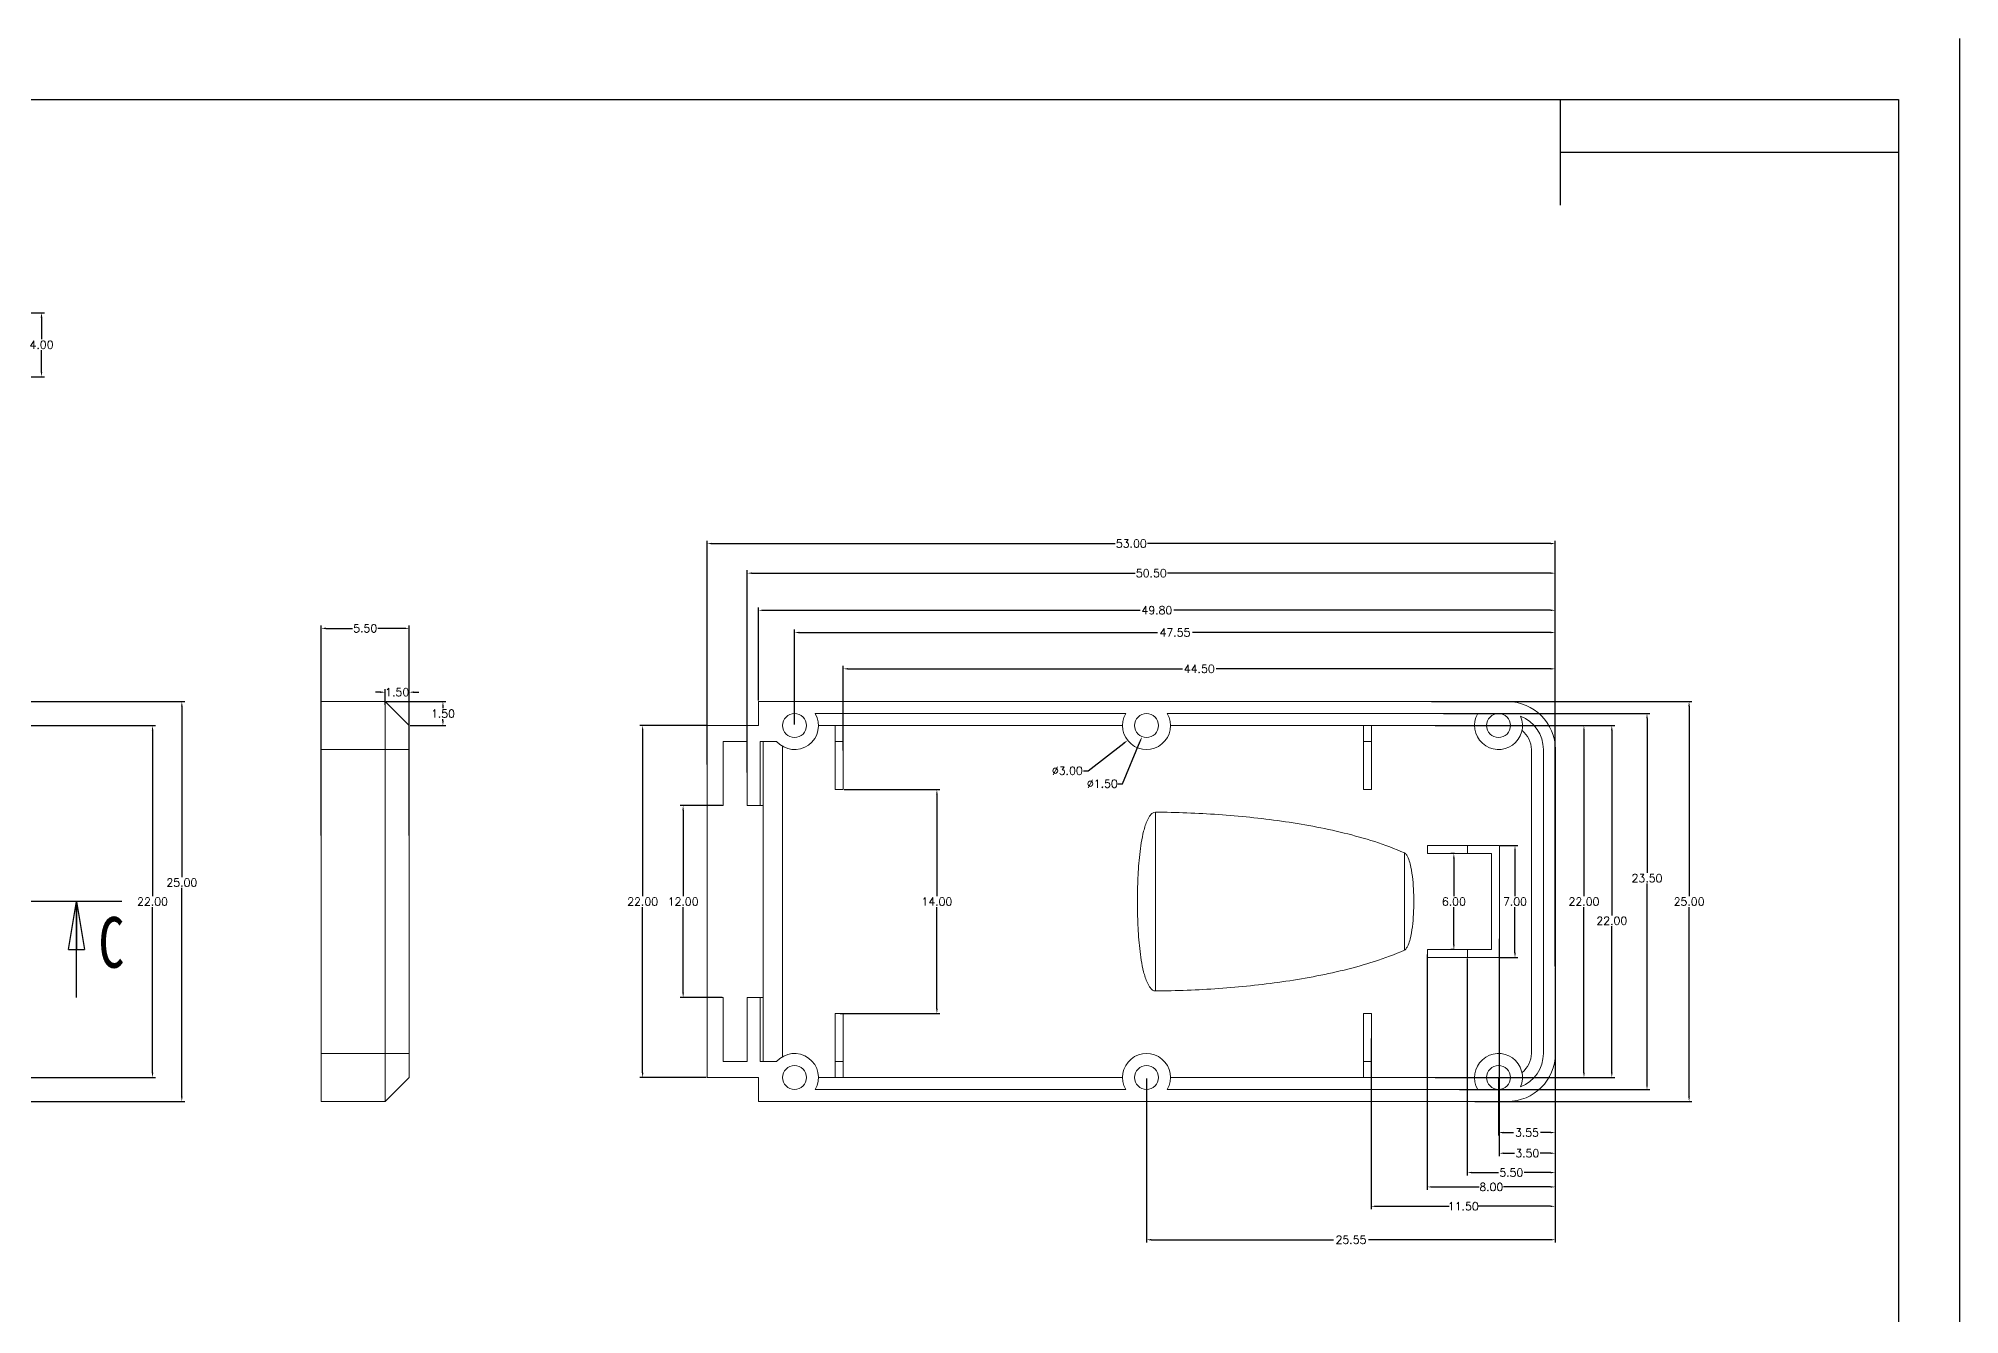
# Model space of a CAD drawing. Header units: inches. Extents: x 1962 to 2664, y 573 to 733.
# Drawn here: x 2324.1 to 2444.2, y 653.2 to 733 of the extents above; entities that cross this region are included whole.
import ezdxf

# ---------------------------------------------------------------- set-up
doc = ezdxf.new("R2010")
doc.units = ezdxf.units.IN
doc.styles.add('SLDTEXTSTYLE0', font='TXT', dxfattribs={"width": 0.75})
doc.styles.get("Standard").update_dxf_attribs({"font": 'txt', "bigfont": 'gbcbig.shx'})
doc.dimstyles.new('1', dxfattribs={"dimtxt": 0.5, "dimasz": 0.3, "dimexe": 0.18, "dimexo": 0.0625, "dimgap": 0.09, "dimtad": 0, "dimtih": 1, "dimtoh": 1, "dimzin": 0, "dimdsep": 46, "dimtxsty": 'Standard', "dimcen": 0, "dimadec": 0, "dimazin": 2, "dimtfac": 1, "dimtofl": 0, "dimtmove": 0, "dimatfit": 3, "dimfxl": 1, "dimtolj": 1, "dimtzin": 0, "dimarcsym": 0})

# ---------------------------------------------------------------- blocks, each defined once
blk = doc.blocks.new('_CLOSED')
at = {"color": 0, "linetype": 'ByBlock', "lineweight": -2}
for p, q in [((-1, 0.166667), (0, 0)), ((-1, 0.166667), (-1, -0.166667)), ((0, 0), (-1, -0.166667)), ((0, 0), (-1, 0))]:
    blk.add_line(p, q, dxfattribs=at)
blk = doc.blocks.new('*D156')
at = {"color": 0, "lineweight": -2}
for p, q in [((2323.03, 689.99), (2331.43, 689.99)), ((2331.25, 689.69), (2331.25, 679.33)), ((2331.25, 668.29), (2331.25, 678.65)), ((2321.43, 667.99), (2331.43, 667.99))]:
    blk.add_line(p, q, dxfattribs=at)
at = {"color": 0}
for points in [[(2331.2, 689.69), (2331.3, 689.69), (2331.25, 689.99)], [(2331.2, 668.29), (2331.3, 668.29), (2331.25, 667.99)]]:
    blk.add_solid(points, dxfattribs=at)
at = {"layer": 'Defpoints', "color": 0}
for p in [(2322.97, 689.99), (2331.25, 689.99), (2321.37, 667.99)]:
    blk.add_point(p, dxfattribs=at)
at = {"color": 0, "insert": (2331.25, 678.99), "char_height": 0.5, "attachment_point": 5}
blk.add_mtext('\\A1;22.00', dxfattribs=at)
blk = doc.blocks.new('*D157')
at = {"color": 0, "lineweight": -2}
for p, q in [((2317.99, 691.49), (2333.26, 691.49)), ((2333.08, 691.19), (2333.08, 680.52)), ((2333.08, 666.79), (2333.08, 679.84)), ((2317.99, 666.49), (2333.26, 666.49))]:
    blk.add_line(p, q, dxfattribs=at)
at = {"color": 0}
for points in [[(2333.03, 691.19), (2333.13, 691.19), (2333.08, 691.49)], [(2333.03, 666.79), (2333.13, 666.79), (2333.08, 666.49)]]:
    blk.add_solid(points, dxfattribs=at)
at = {"layer": 'Defpoints', "color": 0}
for p in [(2317.93, 691.49), (2333.08, 691.49), (2317.93, 666.49)]:
    blk.add_point(p, dxfattribs=at)
at = {"color": 0, "insert": (2333.08, 680.18), "char_height": 0.5, "attachment_point": 5}
blk.add_mtext('\\A1;25.00', dxfattribs=at)
blk = doc.blocks.new('*D162')
at = {"color": 0, "lineweight": -2}
for p, q in [((2341.79, 683.13), (2341.79, 696.25)), ((2342.09, 696.07), (2343.74, 696.07)), ((2346.99, 696.07), (2345.34, 696.07)), ((2347.29, 683.13), (2347.29, 696.25))]:
    blk.add_line(p, q, dxfattribs=at)
at = {"color": 0}
for points in [[(2342.09, 696.12), (2342.09, 696.02), (2341.79, 696.07)], [(2346.99, 696.12), (2346.99, 696.02), (2347.29, 696.07)]]:
    blk.add_solid(points, dxfattribs=at)
at = {"layer": 'Defpoints', "color": 0}
for p in [(2347.29, 696.07), (2341.79, 683.07), (2347.29, 683.07)]:
    blk.add_point(p, dxfattribs=at)
at = {"color": 0, "insert": (2344.54, 696.07), "char_height": 0.5, "attachment_point": 5}
blk.add_mtext('\\A1;5.50', dxfattribs=at)
blk = doc.blocks.new('*D163')
at = {"color": 0, "lineweight": -2}
for p, q in [((2345.85, 691.49), (2349.58, 691.49)), ((2349.4, 691.19), (2349.4, 691.08)), ((2349.4, 690.29), (2349.4, 690.4)), ((2347.35, 689.99), (2349.58, 689.99))]:
    blk.add_line(p, q, dxfattribs=at)
at = {"color": 0}
for points in [[(2349.35, 691.19), (2349.45, 691.19), (2349.4, 691.49)], [(2349.35, 690.29), (2349.45, 690.29), (2349.4, 689.99)]]:
    blk.add_solid(points, dxfattribs=at)
at = {"layer": 'Defpoints', "color": 0}
for p in [(2345.79, 691.49), (2349.4, 691.49), (2347.29, 689.99)]:
    blk.add_point(p, dxfattribs=at)
at = {"color": 0, "insert": (2349.4, 690.74), "char_height": 0.5, "attachment_point": 5}
blk.add_mtext('\\A1;1.50', dxfattribs=at)
blk = doc.blocks.new('*D164')
at = {"color": 0, "lineweight": -2}
for p, q in [((2345.49, 692.08), (2345.19, 692.08)), ((2345.79, 691.28), (2345.79, 692.26)), ((2347.29, 690.06), (2347.29, 692.26)), ((2347.59, 692.08), (2347.89, 692.08))]:
    blk.add_line(p, q, dxfattribs=at)
at = {"color": 0}
for points in [[(2345.49, 692.13), (2345.49, 692.03), (2345.79, 692.08)], [(2347.59, 692.13), (2347.59, 692.03), (2347.29, 692.08)]]:
    blk.add_solid(points, dxfattribs=at)
at = {"layer": 'Defpoints', "color": 0}
for p in [(2345.79, 692.08), (2345.79, 691.21), (2347.29, 689.99)]:
    blk.add_point(p, dxfattribs=at)
at = {"color": 0, "insert": (2346.54, 692.08), "char_height": 0.5, "attachment_point": 5}
blk.add_mtext('\\A1;1.50', dxfattribs=at)
blk = doc.blocks.new('*D169')
at = {"color": 0, "lineweight": -2}
for p, q in [((2415.43, 689.99), (2422.63, 689.99)), ((2422.45, 689.69), (2422.45, 678.13)), ((2422.45, 668.29), (2422.45, 677.45)), ((2415.43, 667.99), (2422.63, 667.99))]:
    blk.add_line(p, q, dxfattribs=at)
at = {"color": 0}
for points in [[(2422.4, 689.69), (2422.5, 689.69), (2422.45, 689.99)], [(2422.4, 668.29), (2422.5, 668.29), (2422.45, 667.99)]]:
    blk.add_solid(points, dxfattribs=at)
at = {"layer": 'Defpoints', "color": 0}
for p in [(2415.37, 689.99), (2422.45, 689.99), (2415.37, 667.99)]:
    blk.add_point(p, dxfattribs=at)
at = {"color": 0, "insert": (2422.45, 677.79), "char_height": 0.5, "attachment_point": 5}
blk.add_mtext('\\A1;22.00', dxfattribs=at)
blk = doc.blocks.new('*D170')
at = {"color": 0, "lineweight": -2}
for p, q in [((2411.42, 689.99), (2420.89, 689.99)), ((2420.71, 689.69), (2420.71, 679.33)), ((2420.71, 668.29), (2420.71, 678.65)), ((2411.42, 667.99), (2420.89, 667.99))]:
    blk.add_line(p, q, dxfattribs=at)
at = {"color": 0}
for points in [[(2420.66, 689.69), (2420.76, 689.69), (2420.71, 689.99)], [(2420.66, 668.29), (2420.76, 668.29), (2420.71, 667.99)]]:
    blk.add_solid(points, dxfattribs=at)
at = {"layer": 'Defpoints', "color": 0}
for p in [(2411.36, 689.99), (2411.36, 667.99), (2420.71, 667.99)]:
    blk.add_point(p, dxfattribs=at)
at = {"color": 0, "insert": (2420.71, 678.99), "char_height": 0.5, "attachment_point": 5}
blk.add_mtext('\\A1;22.00', dxfattribs=at)
blk = doc.blocks.new('*D171')
at = {"color": 0, "lineweight": -2}
for p, q in [((2411.94, 690.74), (2424.83, 690.74)), ((2424.65, 690.44), (2424.65, 680.79)), ((2424.65, 667.54), (2424.65, 680.11)), ((2412.94, 667.24), (2424.83, 667.24))]:
    blk.add_line(p, q, dxfattribs=at)
at = {"color": 0}
for points in [[(2424.6, 690.44), (2424.7, 690.44), (2424.65, 690.74)], [(2424.6, 667.54), (2424.7, 667.54), (2424.65, 667.24)]]:
    blk.add_solid(points, dxfattribs=at)
at = {"layer": 'Defpoints', "color": 0}
for p in [(2411.88, 690.74), (2412.87, 667.24), (2424.65, 667.24)]:
    blk.add_point(p, dxfattribs=at)
at = {"color": 0, "insert": (2424.65, 680.45), "char_height": 0.5, "attachment_point": 5}
blk.add_mtext('\\A1;23.50', dxfattribs=at)
blk = doc.blocks.new('*D172')
at = {"color": 0, "lineweight": -2}
for p, q in [((2411.19, 691.49), (2427.46, 691.49)), ((2427.28, 691.19), (2427.28, 679.33)), ((2427.28, 666.79), (2427.28, 678.65)), ((2413.88, 666.49), (2427.46, 666.49))]:
    blk.add_line(p, q, dxfattribs=at)
at = {"color": 0}
for points in [[(2427.23, 691.19), (2427.33, 691.19), (2427.28, 691.49)], [(2427.23, 666.79), (2427.33, 666.79), (2427.28, 666.49)]]:
    blk.add_solid(points, dxfattribs=at)
at = {"layer": 'Defpoints', "color": 0}
for p in [(2411.13, 691.49), (2427.28, 691.49), (2413.82, 666.49)]:
    blk.add_point(p, dxfattribs=at)
at = {"color": 0, "insert": (2427.28, 678.99), "char_height": 0.5, "attachment_point": 5}
blk.add_mtext('\\A1;25.00', dxfattribs=at)
blk = doc.blocks.new('*D173')
at = {"color": 0, "lineweight": -2}
for p, q in [((2374.48, 685.99), (2380.45, 685.99)), ((2380.27, 685.69), (2380.27, 679.33)), ((2380.27, 672.29), (2380.27, 678.65)), ((2374.23, 671.99), (2380.45, 671.99))]:
    blk.add_line(p, q, dxfattribs=at)
at = {"color": 0}
for points in [[(2380.22, 685.69), (2380.32, 685.69), (2380.27, 685.99)], [(2380.22, 672.29), (2380.32, 672.29), (2380.27, 671.99)]]:
    blk.add_solid(points, dxfattribs=at)
at = {"layer": 'Defpoints', "color": 0}
for p in [(2374.42, 685.99), (2380.27, 685.99), (2374.17, 671.99)]:
    blk.add_point(p, dxfattribs=at)
at = {"color": 0, "insert": (2380.27, 678.99), "char_height": 0.5, "attachment_point": 5}
blk.add_mtext('\\A1;14.00', dxfattribs=at)
blk = doc.blocks.new('*D174')
at = {"color": 0, "lineweight": -2}
for p, q in [((2415.48, 682.49), (2416.58, 682.49)), ((2416.4, 682.19), (2416.4, 679.33)), ((2416.4, 675.79), (2416.4, 678.65)), ((2415.48, 675.49), (2416.58, 675.49))]:
    blk.add_line(p, q, dxfattribs=at)
at = {"color": 0}
for points in [[(2416.35, 682.19), (2416.45, 682.19), (2416.4, 682.49)], [(2416.35, 675.79), (2416.45, 675.79), (2416.4, 675.49)]]:
    blk.add_solid(points, dxfattribs=at)
at = {"layer": 'Defpoints', "color": 0}
for p in [(2415.42, 682.49), (2416.4, 682.49), (2415.42, 675.49)]:
    blk.add_point(p, dxfattribs=at)
at = {"color": 0, "insert": (2416.4, 678.99), "char_height": 0.5, "attachment_point": 5}
blk.add_mtext('\\A1;7.00', dxfattribs=at)
blk = doc.blocks.new('*D175')
at = {"color": 0, "lineweight": -2}
for p, q in [((2412.62, 681.99), (2412.4, 681.99)), ((2412.58, 681.69), (2412.58, 679.33)), ((2412.58, 676.29), (2412.58, 678.65)), ((2412.62, 675.99), (2412.4, 675.99))]:
    blk.add_line(p, q, dxfattribs=at)
at = {"color": 0}
for points in [[(2412.53, 681.69), (2412.63, 681.69), (2412.58, 681.99)], [(2412.53, 676.29), (2412.63, 676.29), (2412.58, 675.99)]]:
    blk.add_solid(points, dxfattribs=at)
at = {"layer": 'Defpoints', "color": 0}
for p in [(2412.58, 681.99), (2412.68, 681.99), (2412.68, 675.99)]:
    blk.add_point(p, dxfattribs=at)
at = {"color": 0, "insert": (2412.58, 678.99), "char_height": 0.5, "attachment_point": 5}
blk.add_mtext('\\A1;6.00', dxfattribs=at)
blk = doc.blocks.new('*D176')
at = {"color": 0, "lineweight": -2}
for p, q in [((2366.86, 684.99), (2364.23, 684.99)), ((2364.41, 684.69), (2364.41, 679.33)), ((2364.41, 673.29), (2364.41, 678.65)), ((2366.86, 672.99), (2364.23, 672.99))]:
    blk.add_line(p, q, dxfattribs=at)
at = {"color": 0}
for points in [[(2364.36, 684.69), (2364.46, 684.69), (2364.41, 684.99)], [(2364.36, 673.29), (2364.46, 673.29), (2364.41, 672.99)]]:
    blk.add_solid(points, dxfattribs=at)
at = {"layer": 'Defpoints', "color": 0}
for p in [(2364.41, 684.99), (2366.92, 684.99), (2366.92, 672.99)]:
    blk.add_point(p, dxfattribs=at)
at = {"color": 0, "insert": (2364.41, 678.99), "char_height": 0.5, "attachment_point": 5}
blk.add_mtext('\\A1;12.00', dxfattribs=at)
blk = doc.blocks.new('*D177')
at = {"color": 0, "lineweight": -2}
for p, q in [((2365.86, 689.99), (2361.7, 689.99)), ((2361.88, 689.69), (2361.88, 679.33)), ((2361.88, 668.29), (2361.88, 678.65)), ((2365.86, 667.99), (2361.7, 667.99))]:
    blk.add_line(p, q, dxfattribs=at)
at = {"color": 0}
for points in [[(2361.83, 689.69), (2361.93, 689.69), (2361.88, 689.99)], [(2361.83, 668.29), (2361.93, 668.29), (2361.88, 667.99)]]:
    blk.add_solid(points, dxfattribs=at)
at = {"layer": 'Defpoints', "color": 0}
for p in [(2365.92, 689.99), (2361.88, 667.99), (2365.92, 667.99)]:
    blk.add_point(p, dxfattribs=at)
at = {"color": 0, "insert": (2361.88, 678.99), "char_height": 0.5, "attachment_point": 5}
blk.add_mtext('\\A1;22.00', dxfattribs=at)
blk = doc.blocks.new('*D178')
at = {"color": 0, "lineweight": -2}
for p, q in [((2418.92, 670.36), (2418.92, 664.37)), ((2415.37, 667.93), (2415.37, 664.37)), ((2415.67, 664.55), (2416.31, 664.55)), ((2418.62, 664.55), (2417.99, 664.55))]:
    blk.add_line(p, q, dxfattribs=at)
at = {"color": 0}
for points in [[(2415.67, 664.6), (2415.67, 664.5), (2415.37, 664.55)], [(2418.62, 664.6), (2418.62, 664.5), (2418.92, 664.55)]]:
    blk.add_solid(points, dxfattribs=at)
at = {"layer": 'Defpoints', "color": 0}
for p in [(2418.92, 670.43), (2415.37, 667.99), (2415.37, 664.55)]:
    blk.add_point(p, dxfattribs=at)
at = {"color": 0, "insert": (2417.15, 664.55), "char_height": 0.5, "attachment_point": 5}
blk.add_mtext('\\A1;3.55', dxfattribs=at)
blk = doc.blocks.new('*D179')
at = {"color": 0, "lineweight": -2}
for p, q in [((2415.42, 676.67), (2415.42, 663.08)), ((2418.92, 671.71), (2418.92, 663.08)), ((2415.72, 663.26), (2416.37, 663.26)), ((2418.62, 663.26), (2417.97, 663.26))]:
    blk.add_line(p, q, dxfattribs=at)
at = {"color": 0}
for points in [[(2415.72, 663.31), (2415.72, 663.21), (2415.42, 663.26)], [(2418.62, 663.31), (2418.62, 663.21), (2418.92, 663.26)]]:
    blk.add_solid(points, dxfattribs=at)
at = {"layer": 'Defpoints', "color": 0}
for p in [(2415.42, 676.73), (2418.92, 671.77), (2415.42, 663.26)]:
    blk.add_point(p, dxfattribs=at)
at = {"color": 0, "insert": (2417.17, 663.26), "char_height": 0.5, "attachment_point": 5}
blk.add_mtext('\\A1;3.50', dxfattribs=at)
blk = doc.blocks.new('*D180')
at = {"color": 0, "lineweight": -2}
for p, q in [((2413.42, 675.43), (2413.42, 661.87)), ((2418.92, 674.87), (2418.92, 661.87)), ((2413.72, 662.05), (2415.37, 662.05)), ((2418.62, 662.05), (2416.97, 662.05))]:
    blk.add_line(p, q, dxfattribs=at)
at = {"color": 0}
for points in [[(2413.72, 662.1), (2413.72, 662), (2413.42, 662.05)], [(2418.62, 662.1), (2418.62, 662), (2418.92, 662.05)]]:
    blk.add_solid(points, dxfattribs=at)
at = {"layer": 'Defpoints', "color": 0}
for p in [(2413.42, 675.49), (2418.92, 674.93), (2413.42, 662.05)]:
    blk.add_point(p, dxfattribs=at)
at = {"color": 0, "insert": (2416.17, 662.05), "char_height": 0.5, "attachment_point": 5}
blk.add_mtext('\\A1;5.50', dxfattribs=at)
blk = doc.blocks.new('*D181')
at = {"color": 0, "lineweight": -2}
for p, q in [((2410.92, 675.68), (2410.92, 660.97)), ((2418.92, 674.87), (2418.92, 660.97)), ((2411.22, 661.15), (2414.17, 661.15)), ((2418.62, 661.15), (2415.68, 661.15))]:
    blk.add_line(p, q, dxfattribs=at)
at = {"color": 0}
for points in [[(2411.22, 661.2), (2411.22, 661.1), (2410.92, 661.15)], [(2418.62, 661.2), (2418.62, 661.1), (2418.92, 661.15)]]:
    blk.add_solid(points, dxfattribs=at)
at = {"layer": 'Defpoints', "color": 0}
for p in [(2410.92, 675.74), (2418.92, 674.93), (2410.92, 661.15)]:
    blk.add_point(p, dxfattribs=at)
at = {"color": 0, "insert": (2414.92, 661.15), "char_height": 0.5, "attachment_point": 5}
blk.add_mtext('\\A1;8.00', dxfattribs=at)
blk = doc.blocks.new('*D182')
at = {"color": 0, "lineweight": -2}
for p, q in [((2418.92, 671.65), (2418.92, 659.76)), ((2407.42, 670.43), (2407.42, 659.76)), ((2407.72, 659.94), (2412.29, 659.94)), ((2418.62, 659.94), (2414.05, 659.94))]:
    blk.add_line(p, q, dxfattribs=at)
at = {"color": 0}
for points in [[(2407.72, 659.99), (2407.72, 659.89), (2407.42, 659.94)], [(2418.62, 659.99), (2418.62, 659.89), (2418.92, 659.94)]]:
    blk.add_solid(points, dxfattribs=at)
at = {"layer": 'Defpoints', "color": 0}
for p in [(2418.92, 671.71), (2407.42, 670.49), (2418.92, 659.94)]:
    blk.add_point(p, dxfattribs=at)
at = {"color": 0, "insert": (2413.17, 659.94), "char_height": 0.5, "attachment_point": 5}
blk.add_mtext('\\A1;11.50', dxfattribs=at)
blk = doc.blocks.new('*D183')
at = {"color": 0, "lineweight": -2}
for p, q in [((2418.92, 670.36), (2418.92, 657.67)), ((2393.37, 667.93), (2393.37, 657.67)), ((2393.67, 657.85), (2405.06, 657.85)), ((2418.62, 657.85), (2407.24, 657.85))]:
    blk.add_line(p, q, dxfattribs=at)
at = {"color": 0}
for points in [[(2393.67, 657.9), (2393.67, 657.8), (2393.37, 657.85)], [(2418.62, 657.9), (2418.62, 657.8), (2418.92, 657.85)]]:
    blk.add_solid(points, dxfattribs=at)
at = {"layer": 'Defpoints', "color": 0}
for p in [(2418.92, 670.43), (2393.37, 667.99), (2418.92, 657.85)]:
    blk.add_point(p, dxfattribs=at)
at = {"color": 0, "insert": (2406.15, 657.85), "char_height": 0.5, "attachment_point": 5}
blk.add_mtext('\\A1;25.55', dxfattribs=at)
blk = doc.blocks.new('*D184')
at = {"color": 0, "lineweight": -2}
for p, q in [((2374.42, 688.43), (2374.42, 693.72)), ((2374.72, 693.54), (2395.62, 693.54)), ((2418.62, 693.54), (2397.72, 693.54)), ((2418.92, 687.79), (2418.92, 693.72))]:
    blk.add_line(p, q, dxfattribs=at)
at = {"color": 0}
for points in [[(2374.72, 693.59), (2374.72, 693.49), (2374.42, 693.54)], [(2418.62, 693.59), (2418.62, 693.49), (2418.92, 693.54)]]:
    blk.add_solid(points, dxfattribs=at)
at = {"layer": 'Defpoints', "color": 0}
for p in [(2374.42, 693.54), (2374.42, 688.36), (2418.92, 687.73)]:
    blk.add_point(p, dxfattribs=at)
at = {"color": 0, "insert": (2396.67, 693.54), "char_height": 0.5, "attachment_point": 5}
blk.add_mtext('\\A1;44.50', dxfattribs=at)
blk = doc.blocks.new('*D185')
at = {"color": 0, "lineweight": -2}
for p, q in [((2371.37, 690.06), (2371.37, 695.99)), ((2371.67, 695.81), (2394.06, 695.81)), ((2418.62, 695.81), (2396.24, 695.81)), ((2418.92, 686.46), (2418.92, 695.99))]:
    blk.add_line(p, q, dxfattribs=at)
at = {"color": 0}
for points in [[(2371.67, 695.86), (2371.67, 695.76), (2371.37, 695.81)], [(2418.62, 695.86), (2418.62, 695.76), (2418.92, 695.81)]]:
    blk.add_solid(points, dxfattribs=at)
at = {"layer": 'Defpoints', "color": 0}
for p in [(2371.37, 695.81), (2371.37, 689.99), (2418.92, 686.4)]:
    blk.add_point(p, dxfattribs=at)
at = {"color": 0, "insert": (2395.15, 695.81), "char_height": 0.5, "attachment_point": 5}
blk.add_mtext('\\A1;47.55', dxfattribs=at)
blk = doc.blocks.new('*D186')
at = {"color": 0, "lineweight": -2}
for p, q in [((2369.12, 691.56), (2369.12, 697.38)), ((2369.42, 697.2), (2392.97, 697.2)), ((2418.62, 697.2), (2395.07, 697.2)), ((2418.92, 674.93), (2418.92, 697.38))]:
    blk.add_line(p, q, dxfattribs=at)
at = {"color": 0}
for points in [[(2369.42, 697.25), (2369.42, 697.15), (2369.12, 697.2)], [(2418.62, 697.25), (2418.62, 697.15), (2418.92, 697.2)]]:
    blk.add_solid(points, dxfattribs=at)
at = {"layer": 'Defpoints', "color": 0}
for p in [(2369.12, 697.2), (2369.12, 691.49), (2418.92, 674.87)]:
    blk.add_point(p, dxfattribs=at)
at = {"color": 0, "insert": (2394.02, 697.2), "char_height": 0.5, "attachment_point": 5}
blk.add_mtext('\\A1;49.80', dxfattribs=at)
blk = doc.blocks.new('*D187')
at = {"color": 0, "lineweight": -2}
for p, q in [((2368.42, 687.06), (2368.42, 699.7)), ((2368.72, 699.52), (2392.67, 699.52)), ((2418.62, 699.52), (2394.68, 699.52)), ((2418.92, 680.54), (2418.92, 699.7))]:
    blk.add_line(p, q, dxfattribs=at)
at = {"color": 0}
for points in [[(2368.72, 699.57), (2368.72, 699.47), (2368.42, 699.52)], [(2418.62, 699.57), (2418.62, 699.47), (2418.92, 699.52)]]:
    blk.add_solid(points, dxfattribs=at)
at = {"layer": 'Defpoints', "color": 0}
for p in [(2368.42, 699.52), (2368.42, 686.99), (2418.92, 680.48)]:
    blk.add_point(p, dxfattribs=at)
at = {"color": 0, "insert": (2393.67, 699.52), "char_height": 0.5, "attachment_point": 5}
blk.add_mtext('\\A1;50.50', dxfattribs=at)
blk = doc.blocks.new('*D188')
at = {"color": 0, "lineweight": -2}
for p, q in [((2365.92, 687.56), (2365.92, 701.55)), ((2366.22, 701.37), (2391.42, 701.37)), ((2418.62, 701.37), (2393.43, 701.37)), ((2418.92, 674.93), (2418.92, 701.55))]:
    blk.add_line(p, q, dxfattribs=at)
at = {"color": 0}
for points in [[(2366.22, 701.42), (2366.22, 701.32), (2365.92, 701.37)], [(2418.62, 701.42), (2418.62, 701.32), (2418.92, 701.37)]]:
    blk.add_solid(points, dxfattribs=at)
at = {"layer": 'Defpoints', "color": 0}
for p in [(2365.92, 701.37), (2365.92, 687.49), (2418.92, 674.87)]:
    blk.add_point(p, dxfattribs=at)
at = {"color": 0, "insert": (2392.42, 701.37), "char_height": 0.5, "attachment_point": 5}
blk.add_mtext('\\A1;53.00', dxfattribs=at)
blk = doc.blocks.new('*D189')
at = {"color": 0, "lineweight": -2}
for p, q in [((2389.73, 687.17), (2391.95, 688.89)), ((2389.43, 687.17), (2389.73, 687.17))]:
    blk.add_line(p, q, dxfattribs=at)
at = {"color": 0}
blk.add_solid([(2391.92, 688.93), (2391.98, 688.85), (2392.19, 689.07)], dxfattribs=at)
at = {"layer": 'Defpoints', "color": 0}
for p in [(2394.56, 690.91), (2392.19, 689.07)]:
    blk.add_point(p, dxfattribs=at)
at = {"color": 0, "insert": (2388.42, 687.17), "char_height": 0.5, "attachment_point": 5}
blk.add_mtext('\\A1;∅3.00', dxfattribs=at)
blk = doc.blocks.new('*D190')
at = {"color": 0, "lineweight": -2}
for p, q in [((2391.88, 686.36), (2392.97, 689.02)), ((2391.58, 686.36), (2391.88, 686.36))]:
    blk.add_line(p, q, dxfattribs=at)
at = {"color": 0}
blk.add_solid([(2392.93, 689.04), (2393.02, 689), (2393.09, 689.3)], dxfattribs=at)
at = {"layer": 'Defpoints', "color": 0}
for p in [(2393.66, 690.69), (2393.09, 689.3)]:
    blk.add_point(p, dxfattribs=at)
at = {"color": 0, "insert": (2390.61, 686.36), "char_height": 0.5, "attachment_point": 5}
blk.add_mtext('\\A1;∅1.50', dxfattribs=at)
blk = doc.blocks.new('*D193')
at = {"color": 0, "lineweight": -2}
for p, q in [((2323.03, 715.8), (2324.49, 715.8)), ((2324.31, 715.5), (2324.31, 714.14)), ((2324.31, 712.1), (2324.31, 713.46)), ((2323.03, 711.8), (2324.49, 711.8))]:
    blk.add_line(p, q, dxfattribs=at)
at = {"color": 0}
for points in [[(2324.26, 715.5), (2324.36, 715.5), (2324.31, 715.8)], [(2324.26, 712.1), (2324.36, 712.1), (2324.31, 711.8)]]:
    blk.add_solid(points, dxfattribs=at)
at = {"layer": 'Defpoints', "color": 0}
for p in [(2322.97, 715.8), (2324.31, 715.8), (2322.97, 711.8)]:
    blk.add_point(p, dxfattribs=at)
at = {"color": 0, "insert": (2324.31, 713.8), "char_height": 0.5, "attachment_point": 5}
blk.add_mtext('\\A1;4.00', dxfattribs=at)

msp = doc.modelspace()

# ---------------------------------------------------------------- linework, layer by layer
for p, q in [((2444.185, 732.95), (2444.185, 572.957)), ((2223.764, 729.141), (2440.376, 729.141)), ((2419.213, 729.141), (2419.213, 722.527)), ((2440.376, 729.141), (2440.376, 576.766)), ((2419.213, 725.834), (2440.376, 725.834))]:
    msp.add_line(p, q)
at = {"color": 7, "linetype": 'Continuous', "lineweight": 15}
for p, q in [((2341.787, 691.493), (2345.787, 691.493)), ((2341.787, 688.493), (2341.787, 691.493)), ((2345.787, 688.493), (2345.787, 691.493)), ((2345.787, 691.493), (2347.287, 689.993)), ((2369.122, 689.993), (2369.122, 691.493)), ((2369.122, 691.493), (2415.922, 691.493)), ((2392.073, 690.743), (2372.671, 690.743)), ((2414.073, 690.743), (2394.671, 690.743)), ((2347.287, 689.993), (2347.287, 688.493)), ((2365.922, 684.993), (2365.922, 689.993)), ((2369.122, 689.993), (2365.922, 689.993)), ((2372.872, 689.993), (2373.922, 689.993)), ((2373.922, 689.993), (2373.922, 688.993)), ((2374.422, 689.993), (2373.922, 689.993)), ((2374.422, 688.993), (2374.422, 689.993)), ((2374.422, 689.993), (2391.872, 689.993)), ((2394.872, 689.993), (2406.922, 689.993)), ((2407.422, 689.993), (2406.922, 689.993)), ((2406.922, 689.993), (2406.922, 688.993)), ((2407.422, 688.993), (2407.422, 689.993)), ((2407.422, 689.993), (2413.872, 689.993)), ((2345.787, 688.493), (2341.787, 688.493)), ((2341.787, 688.493), (2341.787, 669.493)), ((2345.787, 669.493), (2345.787, 688.493)), ((2345.787, 688.493), (2347.287, 688.493)), ((2347.287, 688.493), (2347.287, 669.493)), ((2366.922, 688.993), (2366.922, 684.993)), ((2368.422, 688.993), (2366.922, 688.993)), ((2368.422, 688.993), (2368.422, 684.993)), ((2369.222, 688.993), (2369.222, 684.993)), ((2370.254, 688.993), (2369.222, 688.993)), ((2369.422, 684.993), (2369.422, 688.993)), ((2370.622, 669.292), (2370.622, 688.694)), ((2374.422, 688.993), (2373.922, 688.993)), ((2373.922, 688.993), (2373.922, 685.993)), ((2374.422, 685.993), (2374.422, 688.993)), ((2407.422, 688.993), (2406.922, 688.993)), ((2406.922, 688.993), (2406.922, 685.993)), ((2407.422, 685.993), (2407.422, 688.993)), ((2417.422, 688.493), (2417.422, 669.493)), ((2418.172, 669.493), (2418.172, 688.493)), ((2418.922, 688.493), (2418.922, 669.493)), ((2373.922, 685.993), (2374.422, 685.993)), ((2406.922, 685.993), (2407.422, 685.993)), ((2365.922, 684.993), (2366.922, 684.993)), ((2365.922, 672.993), (2365.922, 684.993)), ((2368.422, 684.993), (2369.222, 684.993)), ((2369.222, 684.993), (2369.422, 684.993)), ((2369.422, 684.993), (2369.422, 672.993)), ((2393.924, 684.581), (2393.924, 673.404)), ((2409.488, 675.958), (2409.488, 682.028)), ((2410.922, 682.493), (2410.922, 681.993)), ((2413.422, 682.493), (2410.922, 682.493)), ((2413.422, 681.993), (2410.922, 681.993)), ((2413.422, 682.493), (2413.422, 681.993)), ((2415.422, 682.493), (2413.422, 682.493)), ((2414.922, 681.993), (2413.422, 681.993)), ((2414.922, 675.993), (2414.922, 681.993)), ((2415.422, 675.493), (2415.422, 682.493)), ((2410.922, 675.993), (2410.922, 675.493)), ((2410.922, 675.993), (2413.422, 675.993)), ((2413.422, 675.993), (2414.922, 675.993)), ((2413.422, 675.993), (2413.422, 675.493)), ((2410.922, 675.493), (2413.422, 675.493)), ((2413.422, 675.493), (2415.422, 675.493)), ((2365.922, 667.993), (2365.922, 672.993)), ((2366.922, 672.993), (2365.922, 672.993)), ((2366.922, 672.993), (2366.922, 668.993)), ((2368.422, 672.993), (2368.422, 668.993)), ((2369.222, 672.993), (2368.422, 672.993)), ((2369.222, 668.993), (2369.222, 672.993)), ((2369.222, 672.993), (2369.422, 672.993)), ((2369.422, 672.993), (2369.422, 668.993)), ((2373.922, 671.993), (2374.422, 671.993)), ((2373.922, 668.993), (2373.922, 671.993)), ((2374.422, 671.993), (2374.422, 668.993)), ((2406.922, 671.993), (2407.422, 671.993)), ((2406.922, 668.993), (2406.922, 671.993)), ((2407.422, 671.993), (2407.422, 668.993)), ((2341.787, 666.493), (2341.787, 669.493)), ((2341.787, 669.493), (2345.787, 669.493)), ((2345.787, 666.493), (2345.787, 669.493)), ((2345.787, 669.493), (2347.287, 669.493)), ((2347.287, 669.493), (2347.287, 667.993)), ((2366.922, 668.993), (2368.422, 668.993)), ((2369.222, 668.993), (2370.254, 668.993)), ((2373.922, 667.993), (2373.922, 668.993)), ((2374.422, 668.993), (2373.922, 668.993)), ((2374.422, 668.993), (2374.422, 667.993)), ((2407.422, 668.993), (2406.922, 668.993)), ((2406.922, 667.993), (2406.922, 668.993)), ((2407.422, 668.993), (2407.422, 667.993)), ((2345.787, 666.493), (2347.287, 667.993)), ((2369.122, 667.993), (2365.922, 667.993)), ((2369.122, 666.493), (2369.122, 667.993)), ((2373.922, 667.993), (2372.872, 667.993)), ((2374.422, 667.993), (2373.922, 667.993)), ((2391.872, 667.993), (2374.422, 667.993)), ((2406.922, 667.993), (2394.872, 667.993)), ((2407.422, 667.993), (2406.922, 667.993)), ((2413.872, 667.993), (2407.422, 667.993)), ((2345.787, 666.493), (2341.787, 666.493)), ((2415.922, 666.493), (2369.122, 666.493)), ((2372.671, 667.243), (2392.073, 667.243)), ((2394.671, 667.243), (2414.073, 667.243))]:
    msp.add_line(p, q, dxfattribs=at)
at = {"color": 1}
msp.add_line((2329.327, 678.993), (2263.607, 678.993), dxfattribs=at)
at = {"color": 7, "linetype": 'Continuous', "lineweight": 30}
msp.add_line((2326.492, 672.993), (2326.492, 678.993), dxfattribs=at)
at = {"color": 7, "linetype": 'Continuous', "lineweight": 15}
for centre in [(2371.372, 689.993), (2393.372, 689.993), (2415.372, 689.993), (2371.372, 667.993), (2393.372, 667.993), (2415.372, 667.993)]:
    msp.add_circle(centre, 0.75, dxfattribs=at)
for centre, radius, start, end in [((2371.372, 689.993), 1.5, 221.81031, 30), ((2393.372, 689.993), 1.5, 150, 30), ((2415.372, 689.993), 1.5, 150, 23.24591), ((2415.922, 688.493), 3, 0, 90), ((2415.922, 688.493), 2.25, 0, 68.4014), ((2415.922, 688.493), 1.5, 0, 52.31432), ((2371.372, 667.993), 1.5, 330, 138.18969), ((2393.372, 667.993), 1.5, 330, 210), ((2415.372, 667.993), 1.5, 336.75409, 210), ((2415.922, 669.493), 3, 270, 0), ((2415.922, 669.493), 2.25, 291.5986, 0), ((2415.922, 669.493), 1.5, 307.68568, 0)]:
    msp.add_arc(centre, radius, start, end, dxfattribs=at)
for points, knots in [([(2393.924, 673.404), (2393.861, 673.404), (2393.801, 673.427), (2393.697, 673.496), (2393.652, 673.541), (2393.534, 673.686), (2393.475, 673.796), (2393.321, 674.131), (2393.249, 674.37), (2393.07, 675.084), (2393, 675.569), (2392.893, 676.542), (2392.859, 677.033), (2392.814, 678.014), (2392.804, 678.504), (2392.804, 679.487), (2392.815, 679.977), (2392.859, 680.957), (2392.893, 681.446), (2393.001, 682.423), (2393.072, 682.911), (2393.252, 683.626), (2393.324, 683.862), (2393.478, 684.196), (2393.538, 684.305), (2393.655, 684.447), (2393.699, 684.491), (2393.802, 684.559), (2393.862, 684.581), (2393.924, 684.581)], [0, 0, 0, 0, 0.015625, 0.015625, 0.03125, 0.03125, 0.0625, 0.0625, 0.125, 0.125, 0.25, 0.25, 0.375, 0.375, 0.5, 0.5, 0.625, 0.625, 0.75, 0.75, 0.875, 0.875, 0.9375, 0.9375, 0.96875, 0.96875, 0.984375, 0.984375, 1, 1, 1, 1]), ([(2393.924, 684.581), (2395.239, 684.571), (2396.553, 684.522), (2399.179, 684.338), (2400.491, 684.205), (2403.113, 683.832), (2404.424, 683.592), (2406.359, 683.118), (2407.001, 682.94), (2408.264, 682.531), (2408.885, 682.3), (2409.488, 682.028)], [0, 0, 0, 0, 0.25, 0.25, 0.5, 0.5, 0.75, 0.75, 0.875, 0.875, 1, 1, 1, 1]), ([(2409.488, 682.028), (2409.55, 682), (2409.593, 681.946), (2409.667, 681.836), (2409.696, 681.776), (2409.774, 681.594), (2409.812, 681.468), (2409.911, 681.086), (2409.953, 680.825), (2410.051, 680.043), (2410.075, 679.519), (2410.075, 678.467), (2410.051, 677.94), (2409.953, 677.157), (2409.91, 676.897), (2409.812, 676.515), (2409.773, 676.388), (2409.695, 676.208), (2409.666, 676.149), (2409.593, 676.039), (2409.549, 675.985), (2409.488, 675.958)], [0, 0, 0, 0, 0.03125, 0.03125, 0.0625, 0.0625, 0.125, 0.125, 0.25, 0.25, 0.5, 0.5, 0.75, 0.75, 0.875, 0.875, 0.9375, 0.9375, 0.96875, 0.96875, 1, 1, 1, 1]), ([(2409.488, 675.958), (2408.883, 675.684), (2408.254, 675.451), (2406.991, 675.042), (2406.354, 674.866), (2404.432, 674.395), (2403.137, 674.158), (2400.528, 673.785), (2399.214, 673.65), (2396.571, 673.465), (2395.247, 673.415), (2393.924, 673.404)], [0, 0, 0, 0, 0.125, 0.125, 0.25, 0.25, 0.5, 0.5, 0.75, 0.75, 1, 1, 1, 1])]:
    msp.add_open_spline(points, degree=3, knots=knots, dxfattribs=at)

# ---------------------------------------------------------------- block references
at = {"color": 7, "linetype": 'Continuous', "lineweight": 30, "xscale": 3, "yscale": 3, "zscale": 0.5, "rotation": 90}
msp.add_blockref('_CLOSED', (2326.492, 678.993), dxfattribs=at)

# ---------------------------------------------------------------- texts
at = {"color": 7, "linetype": 'Continuous', "insert": (2327.867, 678.029), "char_height": 3.175, "attachment_point": 1, "style": 'SLDTEXTSTYLE0'}
msp.add_mtext('C', dxfattribs=at)

# ---------------------------------------------------------------- dimensions: what is measured, and where the dimension line sits
for base, p1, p2, picture, middle in [((2324.314, 715.802), (2322.967, 711.802), (2322.967, 715.802), '*D193', (2324.314, 713.802)), ((2349.398, 691.493), (2347.287, 689.993), (2345.787, 691.493), '*D163', (2349.398, 690.743)), ((2427.281, 691.493), (2413.819, 666.493), (2411.129, 691.493), '*D172', (2427.281, 678.993)), ((2361.878, 667.993), (2365.922, 689.993), (2365.922, 667.993), '*D177', (2361.878, 678.993)), ((2420.71, 667.993), (2411.358, 689.993), (2411.358, 667.993), '*D170', (2420.71, 678.993)), ((2380.268, 685.993), (2374.172, 671.993), (2374.422, 685.993), '*D173', (2380.268, 678.993)), ((2364.411, 684.993), (2366.922, 672.993), (2366.922, 684.993), '*D176', (2364.411, 678.993)), ((2412.582, 681.993), (2412.683, 675.993), (2412.683, 681.993), '*D175', (2412.582, 678.993)), ((2416.404, 682.493), (2415.422, 675.493), (2415.422, 682.493), '*D174', (2416.404, 678.993))]:
    dim = msp.add_linear_dim(base=base, p1=p1, p2=p2, angle=90, dimstyle='1')
    dim.commit()
    dim.dimension.update_dxf_attribs({"geometry": picture, "text_midpoint": middle})
for base, p1, p2, picture, middle in [((2365.922, 701.373), (2418.922, 674.867), (2365.922, 687.493), '*D188', (2392.422, 701.373)), ((2368.422, 699.519), (2418.922, 680.478), (2368.422, 686.993), '*D187', (2393.672, 699.519)), ((2347.287, 696.071), (2341.787, 683.071), (2347.287, 683.071), '*D162', (2344.537, 696.071)), ((2369.122, 697.197), (2418.922, 674.867), (2369.122, 691.493), '*D186', (2394.022, 697.197)), ((2371.372, 695.811), (2418.922, 686.398), (2371.372, 689.993), '*D185', (2395.147, 695.811)), ((2374.422, 693.536), (2418.922, 687.726), (2374.422, 688.363), '*D184', (2396.672, 693.536)), ((2345.787, 692.077), (2347.287, 689.993), (2345.787, 691.214), '*D164', (2346.537, 692.077)), ((2415.422, 663.263), (2418.922, 671.77), (2415.422, 676.729), '*D179', (2417.172, 663.263)), ((2410.922, 661.146), (2418.922, 674.93), (2410.922, 675.743), '*D181', (2414.922, 661.146)), ((2413.422, 662.046), (2418.922, 674.93), (2413.422, 675.493), '*D180', (2416.172, 662.046)), ((2418.922, 659.937), (2407.422, 670.493), (2418.922, 671.708), '*D182', (2413.172, 659.937)), ((2415.372, 664.547), (2418.922, 670.426), (2415.372, 667.993), '*D178', (2417.147, 664.547))]:
    dim = msp.add_linear_dim(base=base, p1=p1, p2=p2, dimstyle='1')
    dim.commit()
    dim.dimension.update_dxf_attribs({"geometry": picture, "text_midpoint": middle})
for base, p1, p2, picture, middle in [((2333.08, 691.493), (2317.932, 666.493), (2317.932, 691.493), '*D157', (2333.08, 680.184)), ((2424.649, 667.243), (2411.878, 690.743), (2412.873, 667.243), '*D171', (2424.649, 680.446)), ((2331.251, 689.993), (2321.367, 667.993), (2322.967, 689.993), '*D156', (2331.251, 678.993)), ((2422.449, 689.993), (2415.372, 667.993), (2415.372, 689.993), '*D169', (2422.449, 677.789))]:
    dim = msp.add_linear_dim(base=base, p1=p1, p2=p2, angle=90, dimstyle='1')
    dim.commit()
    dim.dimension.update_dxf_attribs({"geometry": picture, "text_midpoint": middle, "dimtype": 160})
for p1, p2, picture, middle in [((2394.557, 690.912), (2392.187, 689.073), '*D189', (2388.423, 687.168)), ((2393.657, 690.687), (2393.087, 689.299), '*D190', (2390.614, 686.356))]:
    dim = msp.add_diameter_dim_2p(p1=p1, p2=p2, dimstyle='1')
    dim.commit()
    dim.dimension.update_dxf_attribs({"geometry": picture, "text_midpoint": middle, "dimtype": 163})
dim = msp.add_linear_dim(base=(2418.922, 657.852), p1=(2393.372, 667.993), p2=(2418.922, 670.426), dimstyle='1')
dim.commit()
dim.dimension.update_dxf_attribs({"geometry": '*D183', "text_midpoint": (2406.147, 657.852), "dimtype": 160})

doc.saveas('drawing.dxf')
